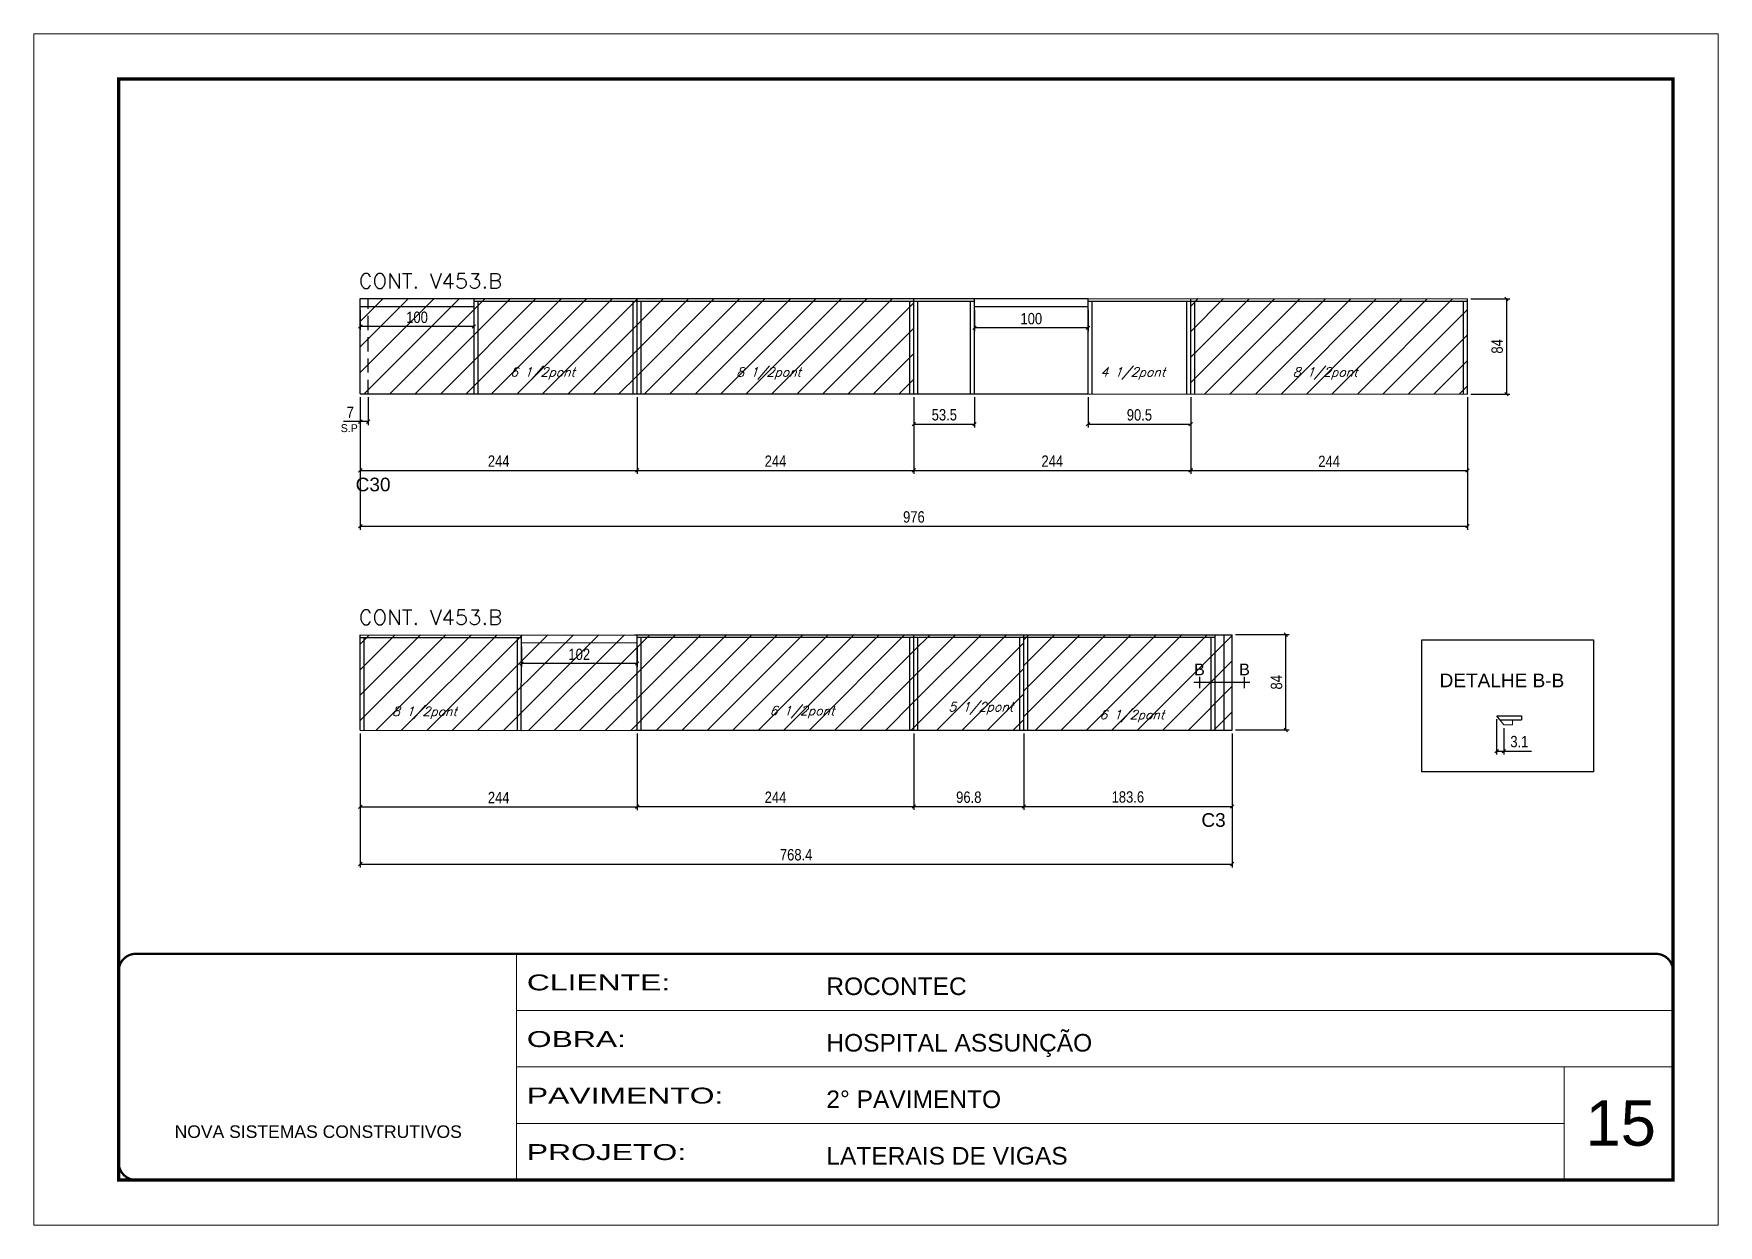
# Model space of a CAD drawing. Extents: x 137137 to 143418, y 10464 to 34486.
# Drawn here: x 140321 to 141806, y 29990 to 31040 of the extents above; entities that cross this region are included whole.
import ezdxf
from ezdxf.enums import TextEntityAlignment as Align

# ---------------------------------------------------------------- set-up
doc = ezdxf.new("R2010")
doc.units = 0
for name, pattern in [('CONTINUO', [0]), ('DASHED', [0.75, 0.5, -0.25]), ('HIDDEN', [0.375, 0.25, -0.125])]:
    doc.linetypes.add(name, pattern=pattern)
for name, color, linetype in [('5', 5, 'Continuous'), ('COTA', 241, 'Continuous'), ('detalhes', 4, 'Continuous'), ('Painéis', 200, 'Continuous'), ('Reaproveitamento', 251, 'Continuous'), ('SARR_2.2x7', 40, 'Continuous'), ('SARR_3.5x7', 81, 'Continuous'), ('texto', 7, 'Continuous')]:
    doc.layers.add(name, color=color, linetype=linetype)
for name, color, linetype, lineweight in [('CARIMBO', 255, 'Continuous', 9), ('Folhas', 255, 'Continuous', 9), ('Sarr 2.2x7', 40, 'Continuous', 9), ('SARRAFO DE PRESSAO', 251, 'DASHED', 9), ('Texto Seção', 7, 'Continuous', 15)]:
    doc.layers.add(name, color=color, linetype=linetype, lineweight=lineweight)
doc.styles.add('ARIAL', font='arial.ttf')
doc.styles.add('COTA TECNICA', font='techl___.ttf', dxfattribs={"height": 10})
doc.styles.add('REGUA-120', font='ROMANS.shx', dxfattribs={"height": 15})
doc.styles.add('Romans', font='romans.shx')
doc.styles.add('ROMAS860', font='ROMAS860.SHX')
doc.styles.get("Standard").update_dxf_attribs({"font": 'arial.ttf'})
doc.styles.add('Tecnologia', font='')
doc.styles.get('Tecnologia').set_extended_font_data('Forgotten Futurist')
doc.dimstyles.new('PAINEL', dxfattribs={"dimtxt": 10, "dimasz": 3, "dimexe": 3, "dimexo": 3, "dimgap": 3, "dimtad": 1, "dimdec": 1, "dimzin": 12, "dimdsep": 46, "dimtxsty": 'COTA TECNICA', "dimblk1": 'OBLIQUE', "dimblk2": 'OBLIQUE', "dimsah": 1, "dimcen": 0.9, "dimclrd": 4, "dimclre": 4, "dimclrt": 240, "dimadec": 1, "dimazin": 3, "dimtfac": 1, "dimtdec": 1, "dimtmove": 0, "dimatfit": 3, "dimfxl": 1, "dimtolj": 1, "dimtzin": 12, "dimarcsym": 0})
pattern_1 = [(45, (-13.5, -2297.15), (-11.2253202, 11.2253202), [])]
pattern_2 = [(45, (1.5, -2297.15), (-11.2253202, 11.2253202), [])]

# ---------------------------------------------------------------- blocks, each defined once
blk = doc.blocks.new('9999999999')
at = {"color": 30, "linetype": 'CONTINUO'}
for p, q in [((98564.6, 34230.2), (98564.6, 34429.4)), ((98564.6, 34379.6), (99584, 34379.6)), ((98564.6, 34329.8), (99488, 34329.8)), ((99584, 34329.8), (99488, 34329.8)), ((99488, 34329.8), (99488, 34230.2)), ((98564.6, 34280), (99488, 34280))]:
    blk.add_line(p, q, dxfattribs=at)
at = {"color": 30, "linetype": 'CONTINUO', "const_width": 2}
blk.add_lwpolyline([(99584, 34230.2), (99584, 34414.4, 0.414214), (99569, 34429.4), (98229, 34429.4, 0.414214), (98214, 34414.4), (98214, 34245.2, 0.414214), (98229, 34230.2), (99584, 34230.2)], format="xyb", dxfattribs=at)
at = {"layer": 'Folhas'}
blk.add_lwpolyline([(98139, 34190.2), (99624, 34190.2), (99624, 35240.2), (98139, 35240.2)], close=True, dxfattribs=at)
at = {"layer": 'Folhas', "color": 30, "const_width": 3}
blk.add_lwpolyline([(98214, 34230.2), (99584, 34230.2), (99584, 35200.2), (98214, 35200.2)], close=True, dxfattribs=at)
at = {"color": 7, "linetype": 'Continuous', "ltscale": 5, "style": 'ARIAL'}
for s, height, p in [('ROCONTEC', 15.48, (98837.7, 34393.1)), ('HOSPITAL ASSUNÇÃO', 15.483, (98837.7, 34343.3)), ('2° PAVIMENTO', 15.483, (98837.7, 34293.5)), ('NOVA SISTEMAS CONSTRUTIVOS', 11.059, (98263.2, 34267.2)), ('LATERAIS DE VIGAS', 15.483, (98837.7, 34243.7))]:
    blk.add_text(s, height=height, dxfattribs=at).set_placement(p)
at = {"layer": 'Folhas', "color": 7, "style": 'Tecnologia', "width": 1.5}
for s, p in [('CLIENTE:', (98573.7, 34397.2)), ('OBRA:', (98573.7, 34347.3)), ('PAVIMENTO:', (98573.7, 34297.5)), ('PROJETO:', (98573.7, 34247.7))]:
    blk.add_text(s, height=14, dxfattribs=at).set_placement(p)
blk = doc.blocks.new('_Oblique')
at = {"color": 0, "linetype": 'ByBlock', "lineweight": -2}
blk.add_line((-0.5, -0.5), (0.5, 0.5), dxfattribs=at)
blk = doc.blocks.new('*D41')
at = {"layer": 'COTA', "color": 4, "lineweight": -2, "ltscale": 25, "transparency": 16777216}
for p, q in [((140608.7, 30719.7), (140608.7, 30652.3)), ((140852.7, 30719.7), (140852.7, 30652.3)), ((140608.7, 30655.3), (140852.7, 30655.3))]:
    blk.add_line(p, q, dxfattribs=at)
at = {"layer": 'Defpoints', "color": 0, "ltscale": 25, "transparency": 16777216}
for p in [(140608.7, 30722.7), (140852.7, 30722.7), (140852.7, 30655.3)]:
    blk.add_point(p, dxfattribs=at)
at = {"layer": 'COTA', "color": 4, "lineweight": -2, "ltscale": 25, "transparency": 16777216, "xscale": 3, "yscale": 3, "zscale": 3, "rotation": 180}
blk.add_blockref('_Oblique', (140608.7, 30655.3), dxfattribs=at)
at = {"layer": 'COTA', "color": 4, "lineweight": -2, "ltscale": 25, "transparency": 16777216, "xscale": 3, "yscale": 3, "zscale": 3}
blk.add_blockref('_Oblique', (140852.7, 30655.3), dxfattribs=at)
at = {"layer": 'COTA', "color": 240, "ltscale": 25, "transparency": 16777216, "insert": (140730.7, 30663.4), "char_height": 10, "attachment_point": 5, "style": 'COTA TECNICA'}
blk.add_mtext('\\A1;244', dxfattribs=at)
blk = doc.blocks.new('*D42')
at = {"layer": 'COTA', "color": 4, "lineweight": -2, "ltscale": 25, "transparency": 16777216}
for p, q in [((140852.7, 30719.7), (140852.7, 30652.3)), ((141096.7, 30719.7), (141096.7, 30652.3)), ((140852.7, 30655.3), (141096.7, 30655.3))]:
    blk.add_line(p, q, dxfattribs=at)
at = {"layer": 'Defpoints', "color": 0, "ltscale": 25, "transparency": 16777216}
for p in [(140852.7, 30722.7), (141096.7, 30722.7), (141096.7, 30655.3)]:
    blk.add_point(p, dxfattribs=at)
at = {"layer": 'COTA', "color": 4, "lineweight": -2, "ltscale": 25, "transparency": 16777216, "xscale": 3, "yscale": 3, "zscale": 3, "rotation": 180}
blk.add_blockref('_Oblique', (140852.7, 30655.3), dxfattribs=at)
at = {"layer": 'COTA', "color": 4, "lineweight": -2, "ltscale": 25, "transparency": 16777216, "xscale": 3, "yscale": 3, "zscale": 3}
blk.add_blockref('_Oblique', (141096.7, 30655.3), dxfattribs=at)
at = {"layer": 'COTA', "color": 240, "ltscale": 25, "transparency": 16777216, "insert": (140974.7, 30663.4), "char_height": 10, "attachment_point": 5, "style": 'COTA TECNICA'}
blk.add_mtext('\\A1;244', dxfattribs=at)
blk = doc.blocks.new('*D43')
at = {"layer": 'COTA', "color": 4, "lineweight": -2, "ltscale": 25, "transparency": 16777216}
for p, q in [((141096.7, 30719.7), (141096.7, 30652.3)), ((141340.7, 30719.7), (141340.7, 30652.3)), ((141096.7, 30655.3), (141340.7, 30655.3))]:
    blk.add_line(p, q, dxfattribs=at)
at = {"layer": 'Defpoints', "color": 0, "ltscale": 25, "transparency": 16777216}
for p in [(141096.7, 30722.7), (141340.7, 30722.7), (141340.7, 30655.3)]:
    blk.add_point(p, dxfattribs=at)
at = {"layer": 'COTA', "color": 4, "lineweight": -2, "ltscale": 25, "transparency": 16777216, "xscale": 3, "yscale": 3, "zscale": 3, "rotation": 180}
blk.add_blockref('_Oblique', (141096.7, 30655.3), dxfattribs=at)
at = {"layer": 'COTA', "color": 4, "lineweight": -2, "ltscale": 25, "transparency": 16777216, "xscale": 3, "yscale": 3, "zscale": 3}
blk.add_blockref('_Oblique', (141340.7, 30655.3), dxfattribs=at)
at = {"layer": 'COTA', "color": 240, "ltscale": 25, "transparency": 16777216, "insert": (141218.7, 30663.4), "char_height": 10, "attachment_point": 5, "style": 'COTA TECNICA'}
blk.add_mtext('\\A1;244', dxfattribs=at)
blk = doc.blocks.new('*D44')
at = {"layer": 'COTA', "color": 4, "lineweight": -2, "ltscale": 25, "transparency": 16777216}
for p, q in [((141340.7, 30719.7), (141340.7, 30652.1)), ((141584.7, 30719.5), (141584.7, 30652.1)), ((141340.7, 30655.1), (141584.7, 30655.1))]:
    blk.add_line(p, q, dxfattribs=at)
at = {"layer": 'Defpoints', "color": 0, "ltscale": 25, "transparency": 16777216}
for p in [(141340.7, 30722.7), (141584.7, 30722.5), (141584.7, 30655.1)]:
    blk.add_point(p, dxfattribs=at)
at = {"layer": 'COTA', "color": 4, "lineweight": -2, "ltscale": 25, "transparency": 16777216, "xscale": 3, "yscale": 3, "zscale": 3, "rotation": 180}
blk.add_blockref('_Oblique', (141340.7, 30655.1), dxfattribs=at)
at = {"layer": 'COTA', "color": 4, "lineweight": -2, "ltscale": 25, "transparency": 16777216, "xscale": 3, "yscale": 3, "zscale": 3}
blk.add_blockref('_Oblique', (141584.7, 30655.1), dxfattribs=at)
at = {"layer": 'COTA', "color": 240, "ltscale": 25, "transparency": 16777216, "insert": (141462.7, 30663.2), "char_height": 10, "attachment_point": 5, "style": 'COTA TECNICA'}
blk.add_mtext('\\A1;244', dxfattribs=at)
blk = doc.blocks.new('*D45')
at = {"layer": 'COTA', "color": 4, "lineweight": -2, "ltscale": 25, "transparency": 16777216}
for p, q in [((140608.7, 30796.7), (140608.7, 30779)), ((140708.7, 30796.7), (140708.7, 30779)), ((140708.7, 30782), (140608.7, 30782))]:
    blk.add_line(p, q, dxfattribs=at)
at = {"layer": 'Defpoints', "color": 0, "ltscale": 25, "transparency": 16777216}
for p in [(140608.7, 30799.7), (140708.7, 30799.7), (140608.7, 30782)]:
    blk.add_point(p, dxfattribs=at)
at = {"layer": 'COTA', "color": 4, "lineweight": -2, "ltscale": 25, "transparency": 16777216, "xscale": 3, "yscale": 3, "zscale": 3, "rotation": 180}
blk.add_blockref('_Oblique', (140608.7, 30782), dxfattribs=at)
at = {"layer": 'COTA', "color": 4, "lineweight": -2, "ltscale": 25, "transparency": 16777216, "xscale": 3, "yscale": 3, "zscale": 3}
blk.add_blockref('_Oblique', (140708.7, 30782), dxfattribs=at)
at = {"layer": 'COTA', "color": 240, "ltscale": 25, "transparency": 16777216, "insert": (140658.7, 30790.1), "char_height": 10, "attachment_point": 5, "style": 'COTA TECNICA'}
blk.add_mtext('\\A1;100', dxfattribs=at)
blk = doc.blocks.new('*D46')
at = {"layer": 'COTA', "color": 4, "lineweight": -2, "ltscale": 25, "transparency": 16777216}
for p, q in [((141150.2, 30796.7), (141150.2, 30777.8)), ((141250.2, 30796.7), (141250.2, 30777.8)), ((141250.2, 30780.8), (141150.2, 30780.8))]:
    blk.add_line(p, q, dxfattribs=at)
at = {"layer": 'Defpoints', "color": 0, "ltscale": 25, "transparency": 16777216}
for p in [(141150.2, 30799.7), (141250.2, 30799.7), (141150.2, 30780.8)]:
    blk.add_point(p, dxfattribs=at)
at = {"layer": 'COTA', "color": 4, "lineweight": -2, "ltscale": 25, "transparency": 16777216, "xscale": 3, "yscale": 3, "zscale": 3, "rotation": 180}
blk.add_blockref('_Oblique', (141150.2, 30780.8), dxfattribs=at)
at = {"layer": 'COTA', "color": 4, "lineweight": -2, "ltscale": 25, "transparency": 16777216, "xscale": 3, "yscale": 3, "zscale": 3}
blk.add_blockref('_Oblique', (141250.2, 30780.8), dxfattribs=at)
at = {"layer": 'COTA', "color": 240, "ltscale": 25, "transparency": 16777216, "insert": (141200.2, 30788.9), "char_height": 10, "attachment_point": 5, "style": 'COTA TECNICA'}
blk.add_mtext('\\A1;100', dxfattribs=at)
blk = doc.blocks.new('*D50')
at = {"layer": 'COTA', "color": 4, "lineweight": -2, "ltscale": 25, "transparency": 16777216}
for p, q in [((140608.7, 30423.3), (140608.7, 30355.9)), ((140852.7, 30423.5), (140852.7, 30355.9)), ((140608.7, 30358.9), (140852.7, 30358.9))]:
    blk.add_line(p, q, dxfattribs=at)
at = {"layer": 'Defpoints', "color": 0, "ltscale": 25, "transparency": 16777216}
for p in [(140608.7, 30426.3), (140852.7, 30426.5), (140852.7, 30358.9)]:
    blk.add_point(p, dxfattribs=at)
at = {"layer": 'COTA', "color": 4, "lineweight": -2, "ltscale": 25, "transparency": 16777216, "xscale": 3, "yscale": 3, "zscale": 3, "rotation": 180}
blk.add_blockref('_Oblique', (140608.7, 30358.9), dxfattribs=at)
at = {"layer": 'COTA', "color": 4, "lineweight": -2, "ltscale": 25, "transparency": 16777216, "xscale": 3, "yscale": 3, "zscale": 3}
blk.add_blockref('_Oblique', (140852.7, 30358.9), dxfattribs=at)
at = {"layer": 'COTA', "color": 240, "ltscale": 25, "transparency": 16777216, "insert": (140730.7, 30367), "char_height": 10, "attachment_point": 5, "style": 'COTA TECNICA'}
blk.add_mtext('\\A1;244', dxfattribs=at)
blk = doc.blocks.new('*D51')
at = {"layer": 'COTA', "color": 4, "lineweight": -2, "ltscale": 25, "transparency": 16777216}
for p, q in [((140852.7, 30423.5), (140852.7, 30356.1)), ((141096.7, 30423.5), (141096.7, 30356.1)), ((140852.7, 30359.1), (141096.7, 30359.1))]:
    blk.add_line(p, q, dxfattribs=at)
at = {"layer": 'Defpoints', "color": 0, "ltscale": 25, "transparency": 16777216}
for p in [(140852.7, 30426.5), (141096.7, 30426.5), (141096.7, 30359.1)]:
    blk.add_point(p, dxfattribs=at)
at = {"layer": 'COTA', "color": 4, "lineweight": -2, "ltscale": 25, "transparency": 16777216, "xscale": 3, "yscale": 3, "zscale": 3, "rotation": 180}
blk.add_blockref('_Oblique', (140852.7, 30359.1), dxfattribs=at)
at = {"layer": 'COTA', "color": 4, "lineweight": -2, "ltscale": 25, "transparency": 16777216, "xscale": 3, "yscale": 3, "zscale": 3}
blk.add_blockref('_Oblique', (141096.7, 30359.1), dxfattribs=at)
at = {"layer": 'COTA', "color": 240, "ltscale": 25, "transparency": 16777216, "insert": (140974.7, 30367.2), "char_height": 10, "attachment_point": 5, "style": 'COTA TECNICA'}
blk.add_mtext('\\A1;244', dxfattribs=at)
blk = doc.blocks.new('*D47')
at = {"layer": 'COTA', "color": 4, "lineweight": -2, "ltscale": 25, "transparency": 16777216}
for p, q in [((141096.7, 30423.5), (141096.7, 30356.1)), ((141193.5, 30423.5), (141193.5, 30356.1)), ((141096.7, 30359.1), (141193.5, 30359.1))]:
    blk.add_line(p, q, dxfattribs=at)
at = {"layer": 'Defpoints', "color": 0, "ltscale": 25, "transparency": 16777216}
for p in [(141096.7, 30426.5), (141193.5, 30426.5), (141193.5, 30359.1)]:
    blk.add_point(p, dxfattribs=at)
at = {"layer": 'COTA', "color": 4, "lineweight": -2, "ltscale": 25, "transparency": 16777216, "xscale": 3, "yscale": 3, "zscale": 3, "rotation": 180}
blk.add_blockref('_Oblique', (141096.7, 30359.1), dxfattribs=at)
at = {"layer": 'COTA', "color": 4, "lineweight": -2, "ltscale": 25, "transparency": 16777216, "xscale": 3, "yscale": 3, "zscale": 3}
blk.add_blockref('_Oblique', (141193.5, 30359.1), dxfattribs=at)
at = {"layer": 'COTA', "color": 240, "ltscale": 25, "transparency": 16777216, "insert": (141145.1, 30367.2), "char_height": 10, "attachment_point": 5, "style": 'COTA TECNICA'}
blk.add_mtext('\\A1;96.8', dxfattribs=at)
blk = doc.blocks.new('*D48')
at = {"layer": 'COTA', "color": 4, "lineweight": -2, "ltscale": 25, "transparency": 16777216}
for p, q in [((141193.5, 30423.5), (141193.5, 30356.1)), ((141377.2, 30423.5), (141377.2, 30356.1)), ((141193.5, 30359.1), (141377.2, 30359.1))]:
    blk.add_line(p, q, dxfattribs=at)
at = {"layer": 'Defpoints', "color": 0, "ltscale": 25, "transparency": 16777216}
for p in [(141193.5, 30426.5), (141377.2, 30426.5), (141377.2, 30359.1)]:
    blk.add_point(p, dxfattribs=at)
at = {"layer": 'COTA', "color": 4, "lineweight": -2, "ltscale": 25, "transparency": 16777216, "xscale": 3, "yscale": 3, "zscale": 3, "rotation": 180}
blk.add_blockref('_Oblique', (141193.5, 30359.1), dxfattribs=at)
at = {"layer": 'COTA', "color": 4, "lineweight": -2, "ltscale": 25, "transparency": 16777216, "xscale": 3, "yscale": 3, "zscale": 3}
blk.add_blockref('_Oblique', (141377.2, 30359.1), dxfattribs=at)
at = {"layer": 'COTA', "color": 240, "ltscale": 25, "transparency": 16777216, "insert": (141285.3, 30367.4), "char_height": 10, "attachment_point": 5, "style": 'COTA TECNICA'}
blk.add_mtext('\\A1;183.6', dxfattribs=at)
blk = doc.blocks.new('*D49')
at = {"layer": 'COTA', "color": 4, "lineweight": -2, "ltscale": 25, "transparency": 16777216}
for p, q in [((141380.2, 30510.5), (141427.5, 30510.5)), ((141424.5, 30426.5), (141424.5, 30510.5)), ((141380.2, 30426.5), (141427.5, 30426.5))]:
    blk.add_line(p, q, dxfattribs=at)
at = {"layer": 'Defpoints', "color": 0, "ltscale": 25, "transparency": 16777216}
for p in [(141377.2, 30510.5), (141424.5, 30510.5), (141377.2, 30426.5)]:
    blk.add_point(p, dxfattribs=at)
at = {"layer": 'COTA', "color": 4, "lineweight": -2, "ltscale": 25, "transparency": 16777216, "xscale": 3, "yscale": 3, "zscale": 3}
for p, rotation in [((141424.5, 30510.5), 90), ((141424.5, 30426.5), 270)]:
    blk.add_blockref('_Oblique', p, dxfattribs=dict(at, rotation=rotation))
at = {"layer": 'COTA', "color": 240, "ltscale": 25, "transparency": 16777216, "insert": (141416.4, 30468.5), "char_height": 10, "attachment_point": 5, "rotation": 90, "style": 'COTA TECNICA'}
blk.add_mtext('\\A1;84', dxfattribs=at)
blk = doc.blocks.new('*D52')
at = {"layer": 'COTA', "color": 4, "lineweight": -2, "ltscale": 25, "transparency": 16777216}
for p, q in [((140750.7, 30500.2), (140750.7, 30482)), ((140852.7, 30500.5), (140852.7, 30482)), ((140852.7, 30485), (140750.7, 30485))]:
    blk.add_line(p, q, dxfattribs=at)
at = {"layer": 'Defpoints', "color": 0, "ltscale": 25, "transparency": 16777216}
for p in [(140750.7, 30503.2), (140852.7, 30503.5), (140750.7, 30485)]:
    blk.add_point(p, dxfattribs=at)
at = {"layer": 'COTA', "color": 4, "lineweight": -2, "ltscale": 25, "transparency": 16777216, "xscale": 3, "yscale": 3, "zscale": 3, "rotation": 180}
blk.add_blockref('_Oblique', (140750.7, 30485), dxfattribs=at)
at = {"layer": 'COTA', "color": 4, "lineweight": -2, "ltscale": 25, "transparency": 16777216, "xscale": 3, "yscale": 3, "zscale": 3}
blk.add_blockref('_Oblique', (140852.7, 30485), dxfattribs=at)
at = {"layer": 'COTA', "color": 240, "ltscale": 25, "transparency": 16777216, "insert": (140801.7, 30493.1), "char_height": 10, "attachment_point": 5, "style": 'COTA TECNICA'}
blk.add_mtext('\\A1;102', dxfattribs=at)
blk = doc.blocks.new('*D53')
at = {"layer": 'COTA', "color": 4, "lineweight": -2, "ltscale": 25, "transparency": 16777216}
for p, q in [((141587.7, 30806.5), (141622, 30806.5)), ((141619, 30806.5), (141619, 30722.5)), ((141587.7, 30722.5), (141622, 30722.5))]:
    blk.add_line(p, q, dxfattribs=at)
at = {"layer": 'Defpoints', "color": 0, "ltscale": 25, "transparency": 16777216}
for p in [(141584.7, 30806.5), (141584.7, 30722.5), (141619, 30722.5)]:
    blk.add_point(p, dxfattribs=at)
at = {"layer": 'COTA', "color": 4, "lineweight": -2, "ltscale": 25, "transparency": 16777216, "xscale": 3, "yscale": 3, "zscale": 3}
for p, rotation in [((141619, 30806.5), 90), ((141619, 30722.5), 270)]:
    blk.add_blockref('_Oblique', p, dxfattribs=dict(at, rotation=rotation))
at = {"layer": 'COTA', "color": 240, "ltscale": 25, "transparency": 16777216, "insert": (141610.9, 30764.5), "char_height": 10, "attachment_point": 5, "rotation": 90, "style": 'COTA TECNICA'}
blk.add_mtext('\\A1;84', dxfattribs=at)
blk = doc.blocks.new('*D149')
at = {"layer": 'COTA', "color": 4, "lineweight": -2, "ltscale": 25, "transparency": 16777216}
for p, q in [((141096.7, 30719.7), (141096.7, 30693)), ((141150.2, 30719.7), (141150.2, 30693)), ((141096.7, 30696), (141150.2, 30696))]:
    blk.add_line(p, q, dxfattribs=at)
at = {"layer": 'Defpoints', "color": 0, "ltscale": 25, "transparency": 16777216}
for p in [(141096.7, 30722.7), (141150.2, 30722.7), (141150.2, 30696)]:
    blk.add_point(p, dxfattribs=at)
at = {"layer": 'COTA', "color": 4, "lineweight": -2, "ltscale": 25, "transparency": 16777216, "xscale": 3, "yscale": 3, "zscale": 3, "rotation": 180}
blk.add_blockref('_Oblique', (141096.7, 30696), dxfattribs=at)
at = {"layer": 'COTA', "color": 4, "lineweight": -2, "ltscale": 25, "transparency": 16777216, "xscale": 3, "yscale": 3, "zscale": 3}
blk.add_blockref('_Oblique', (141150.2, 30696), dxfattribs=at)
at = {"layer": 'COTA', "color": 240, "ltscale": 25, "transparency": 16777216, "insert": (141123.5, 30704.2), "char_height": 10, "attachment_point": 5, "style": 'COTA TECNICA'}
blk.add_mtext('\\A1;53.5', dxfattribs=at)
blk = doc.blocks.new('*D150')
at = {"layer": 'COTA', "color": 4, "lineweight": -2, "ltscale": 25, "transparency": 16777216}
for p, q in [((141250.2, 30719.7), (141250.2, 30693)), ((141340.7, 30719.7), (141340.7, 30693)), ((141250.2, 30696), (141340.7, 30696))]:
    blk.add_line(p, q, dxfattribs=at)
at = {"layer": 'Defpoints', "color": 0, "ltscale": 25, "transparency": 16777216}
for p in [(141250.2, 30722.7), (141340.7, 30722.7), (141340.7, 30696)]:
    blk.add_point(p, dxfattribs=at)
at = {"layer": 'COTA', "color": 4, "lineweight": -2, "ltscale": 25, "transparency": 16777216, "xscale": 3, "yscale": 3, "zscale": 3, "rotation": 180}
blk.add_blockref('_Oblique', (141250.2, 30696), dxfattribs=at)
at = {"layer": 'COTA', "color": 4, "lineweight": -2, "ltscale": 25, "transparency": 16777216, "xscale": 3, "yscale": 3, "zscale": 3}
blk.add_blockref('_Oblique', (141340.7, 30696), dxfattribs=at)
at = {"layer": 'COTA', "color": 240, "ltscale": 25, "transparency": 16777216, "insert": (141295.5, 30704.1), "char_height": 10, "attachment_point": 5, "style": 'COTA TECNICA'}
blk.add_mtext('\\A1;90.5', dxfattribs=at)
blk = doc.blocks.new('*D904')
at = {"layer": 'COTA', "color": 4, "lineweight": -2, "ltscale": 25, "transparency": 16777216}
for p, q in [((140608.7, 30719.7), (140608.7, 30603)), ((141584.7, 30719.7), (141584.7, 30603)), ((140608.7, 30606), (141584.7, 30606))]:
    blk.add_line(p, q, dxfattribs=at)
at = {"layer": 'Defpoints', "color": 0, "ltscale": 25, "transparency": 16777216}
for p in [(140608.7, 30722.7), (141584.7, 30722.7), (141584.7, 30606)]:
    blk.add_point(p, dxfattribs=at)
at = {"layer": 'COTA', "color": 4, "lineweight": -2, "ltscale": 25, "transparency": 16777216, "xscale": 3, "yscale": 3, "zscale": 3, "rotation": 180}
blk.add_blockref('_Oblique', (140608.7, 30606), dxfattribs=at)
at = {"layer": 'COTA', "color": 4, "lineweight": -2, "ltscale": 25, "transparency": 16777216, "xscale": 3, "yscale": 3, "zscale": 3}
blk.add_blockref('_Oblique', (141584.7, 30606), dxfattribs=at)
at = {"layer": 'COTA', "color": 240, "ltscale": 25, "transparency": 16777216, "insert": (141096.7, 30614.2), "char_height": 10, "attachment_point": 5, "style": 'COTA TECNICA'}
blk.add_mtext('\\A1;976', dxfattribs=at)
blk = doc.blocks.new('*D905')
at = {"layer": 'COTA', "color": 4, "lineweight": -2, "ltscale": 25, "transparency": 16777216}
for p, q in [((140608.7, 30423.3), (140608.7, 30305.4)), ((141377.2, 30423.5), (141377.2, 30305.4)), ((140608.7, 30308.4), (141377.2, 30308.4))]:
    blk.add_line(p, q, dxfattribs=at)
at = {"layer": 'Defpoints', "color": 0, "ltscale": 25, "transparency": 16777216}
for p in [(140608.7, 30426.3), (141377.2, 30426.5), (141377.2, 30308.4)]:
    blk.add_point(p, dxfattribs=at)
at = {"layer": 'COTA', "color": 4, "lineweight": -2, "ltscale": 25, "transparency": 16777216, "xscale": 3, "yscale": 3, "zscale": 3, "rotation": 180}
blk.add_blockref('_Oblique', (140608.7, 30308.4), dxfattribs=at)
at = {"layer": 'COTA', "color": 4, "lineweight": -2, "ltscale": 25, "transparency": 16777216, "xscale": 3, "yscale": 3, "zscale": 3}
blk.add_blockref('_Oblique', (141377.2, 30308.4), dxfattribs=at)
at = {"layer": 'COTA', "color": 240, "ltscale": 25, "transparency": 16777216, "insert": (140992.9, 30316.5), "char_height": 10, "attachment_point": 5, "style": 'COTA TECNICA'}
blk.add_mtext('\\A1;768.4', dxfattribs=at)
blk = doc.blocks.new('*D910')
at = {"layer": 'COTA', "color": 4, "lineweight": -2, "ltscale": 25, "transparency": 16777216}
for p, q in [((140608.7, 30719.7), (140608.7, 30695.2)), ((140615.7, 30719.7), (140615.7, 30695.2)), ((140608.7, 30698.2), (140594, 30698.2)), ((140615.7, 30698.2), (140608.7, 30698.2))]:
    blk.add_line(p, q, dxfattribs=at)
at = {"layer": 'Defpoints', "color": 0, "ltscale": 25, "transparency": 16777216}
for p in [(140608.7, 30722.7), (140615.7, 30722.7), (140608.7, 30698.2)]:
    blk.add_point(p, dxfattribs=at)
at = {"layer": 'COTA', "color": 4, "lineweight": -2, "ltscale": 25, "transparency": 16777216, "xscale": 3, "yscale": 3, "zscale": 3, "rotation": 180}
blk.add_blockref('_Oblique', (140608.7, 30698.2), dxfattribs=at)
at = {"layer": 'COTA', "color": 4, "lineweight": -2, "ltscale": 25, "transparency": 16777216, "xscale": 3, "yscale": 3, "zscale": 3}
blk.add_blockref('_Oblique', (140615.7, 30698.2), dxfattribs=at)
at = {"layer": 'COTA', "color": 240, "ltscale": 25, "transparency": 16777216, "insert": (140599.8, 30706.3), "char_height": 10, "attachment_point": 5, "style": 'COTA TECNICA'}
blk.add_mtext('\\A1;7', dxfattribs=at)
blk = doc.blocks.new('*D911')
at = {"layer": 'COTA', "color": 4, "linetype": 'ByBlock', "lineweight": -2, "transparency": 16777216}
for p, q in [((141610.4, 30436), (141610.4, 30404.9)), ((141616.7, 30428), (141616.7, 30404.9)), ((141610.4, 30407.9), (141616.7, 30407.9)), ((141616.7, 30407.9), (141641, 30407.9))]:
    blk.add_line(p, q, dxfattribs=at)
at = {"layer": 'Defpoints', "color": 0, "linetype": 'ByBlock', "transparency": 16777216}
for p in [(141610.4, 30439), (141616.7, 30431), (141616.7, 30407.9)]:
    blk.add_point(p, dxfattribs=at)
at = {"layer": 'COTA', "color": 4, "linetype": 'ByBlock', "lineweight": -2, "transparency": 16777216, "xscale": 3, "yscale": 3, "zscale": 3, "rotation": 180}
blk.add_blockref('_Oblique', (141610.4, 30407.9), dxfattribs=at)
at = {"layer": 'COTA', "color": 4, "linetype": 'ByBlock', "lineweight": -2, "transparency": 16777216, "xscale": 3, "yscale": 3, "zscale": 3}
blk.add_blockref('_Oblique', (141616.7, 30407.9), dxfattribs=at)
at = {"layer": 'COTA', "color": 240, "linetype": 'ByBlock', "transparency": 16777216, "insert": (141630.4, 30416.2), "char_height": 10, "attachment_point": 5, "style": 'COTA TECNICA'}
blk.add_mtext('\\A1;3.1', dxfattribs=at)

msp = doc.modelspace()

# ---------------------------------------------------------------- hatches: boundary and pattern name
at = {"layer": 'Reaproveitamento', "linetype": 'ByBlock'}
h = msp.add_hatch(dxfattribs=at)
h.set_pattern_fill('ANSI31', color=256, scale=5)
h.set_pattern_definition(pattern_1)
h.paths.add_polyline_path([(140852.71, 30722.65), (140852.71, 30806.65), (140708.71, 30806.65), (140608.71, 30806.65), (140608.71, 30722.65), (140708.71, 30722.65)])
h = msp.add_hatch(dxfattribs=at)
h.set_pattern_fill('ANSI31', color=256, scale=5)
h.set_pattern_definition(pattern_1)
h.paths.add_polyline_path([(141096.71, 30722.65), (141096.71, 30806.65), (140852.71, 30806.65), (140852.71, 30722.65)])
h = msp.add_hatch(dxfattribs=at)
h.set_pattern_fill('ANSI31', color=256, scale=5)
h.set_pattern_definition(pattern_1)
h.paths.add_polyline_path([(141584.71, 30722.46), (141584.71, 30806.46), (141340.71, 30806.6), (141340.71, 30722.6)])
h = msp.add_hatch(dxfattribs=at)
h.set_pattern_fill('ANSI31', color=256, scale=5)
h.set_pattern_definition(pattern_2)
h.paths.add_polyline_path([(140850.6, 30426.46), (140867.71, 30426.46), (140867.71, 30510.46), (140850.49, 30510.46), (140750.69, 30510.19), (140608.71, 30510.26), (140608.71, 30426.26), (140750.78, 30426.19)])
h = msp.add_hatch(dxfattribs=at)
h.set_pattern_fill('ANSI31', color=256, scale=5)
h.set_pattern_definition(pattern_2)
h.paths.add_polyline_path([(140867.71, 30510.46), (140867.71, 30426.46), (141096.71, 30426.46), (141096.71, 30510.46)])
h = msp.add_hatch(dxfattribs=at)
h.set_pattern_fill('ANSI31', color=256, scale=5)
h.set_pattern_definition(pattern_2)
h.paths.add_polyline_path([(141193.51, 30510.46), (141096.71, 30510.46), (141096.71, 30426.46), (141193.51, 30426.46)])
at = {"layer": 'Reaproveitamento', "ltscale": 25}
h = msp.add_hatch(dxfattribs=at)
h.set_pattern_fill('ANSI31', color=256, scale=5)
h.set_pattern_definition([(45, (1600, -4e-12), (-11.2253202, 11.2253202), [])])
h.paths.add_polyline_path([(141377.16, 30426.46), (141377.16, 30510.46), (141193.51, 30510.46), (141193.51, 30426.46)])
h.paths.add_polyline_path([(141341.09, 30472.21), (141355.72, 30472.21), (141355.72, 30487.54), (141341.09, 30487.54)], flags=24)
h.paths.add_polyline_path([(141252.54, 30430.66), (141319.78, 30430.66), (141325.28, 30446.63), (141258.04, 30446.63)], flags=24)

# ---------------------------------------------------------------- linework, layer by layer
at = {"ltscale": 25}
msp.add_lwpolyline([(141544.43, 30505.89), (141695.74, 30505.89), (141695.74, 30389.65), (141544.43, 30389.65)], close=True, dxfattribs=at)
at = {"layer": 'detalhes'}
for p, q in [((141348.6, 30473.46), (141348.6, 30463.46)), ((141387.97, 30473.46), (141387.97, 30463.46)), ((141392.97, 30468.46), (141343.6, 30468.46))]:
    msp.add_line(p, q, dxfattribs=at)
at = {"layer": 'Painéis'}
for p, q in [((140608.71, 30806.65), (140708.71, 30806.65)), ((140708.71, 30806.65), (141150.21, 30806.65)), ((141150.21, 30806.65), (141250.21, 30806.65)), ((141250.21, 30806.65), (141584.71, 30806.46)), ((140608.71, 30722.65), (140708.71, 30722.65)), ((140708.71, 30722.65), (141150.21, 30722.65)), ((141150.21, 30722.65), (141250.21, 30722.65)), ((141250.16, 30722.65), (141584.71, 30722.46)), ((140608.71, 30510.26), (140750.69, 30510.19)), ((140750.69, 30510.19), (140850.49, 30510.46)), ((140850.49, 30510.46), (141377.16, 30510.46)), ((141610.43, 30439.01), (141632.43, 30439.01)), ((141613.25, 30435.41), (141610.43, 30439.01)), ((141613.25, 30435.41), (141632.43, 30435.41)), ((141632.43, 30439.01), (141632.43, 30435.41)), ((140608.71, 30426.26), (140750.64, 30426.19)), ((140750.91, 30426.19), (140850.71, 30426.46)), ((140850.49, 30426.46), (141377.16, 30426.46))]:
    msp.add_line(p, q, dxfattribs=at)
at = {"layer": 'Painéis', "ltscale": 25}
for p, q in [((140608.71, 30722.65), (140608.71, 30806.65)), ((140852.71, 30722.65), (140852.71, 30806.65)), ((141096.71, 30722.65), (141096.71, 30806.65)), ((141340.71, 30722.65), (141340.71, 30806.65)), ((141584.71, 30722.46), (141584.71, 30806.46)), ((140608.71, 30426.26), (140608.71, 30510.26)), ((140852.71, 30426.46), (140852.71, 30510.46)), ((141096.71, 30426.46), (141096.71, 30510.46)), ((141193.51, 30426.46), (141193.51, 30510.46)), ((141377.16, 30426.46), (141377.16, 30510.46))]:
    msp.add_line(p, q, dxfattribs=at)
at = {"layer": 'Sarr 2.2x7'}
for p, q in [((141616.7, 30431.01), (141613.25, 30435.41)), ((141616.7, 30431.01), (141624.43, 30431.01)), ((141624.43, 30431.01), (141624.43, 30435.41))]:
    msp.add_line(p, q, dxfattribs=at)
at = {"layer": 'SARR_2.2x7', "linetype": 'Continuous'}
for p, q in [((140608.71, 30799.65), (140708.71, 30799.65)), ((140708.71, 30804.45), (140852.71, 30804.45)), ((140852.71, 30804.45), (141096.71, 30804.45)), ((141096.71, 30804.45), (141150.21, 30804.45)), ((141150.21, 30799.65), (141250.21, 30799.65)), ((141250.21, 30804.45), (141340.71, 30804.39)), ((141340.71, 30804.39), (141584.71, 30804.26)), ((140608.71, 30508.06), (140750.69, 30507.99)), ((140750.71, 30503.19), (140852.71, 30503.46)), ((140852.71, 30508.26), (141096.71, 30508.26)), ((141096.71, 30508.26), (141193.51, 30508.26)), ((141193.51, 30508.26), (141362.16, 30508.26)), ((141370.16, 30426.46), (141370.16, 30510.46))]:
    msp.add_line(p, q, dxfattribs=at)
at = {"layer": 'SARR_2.2x7', "linetype": 'HIDDEN', "ltscale": 50}
msp.add_line((140615.71, 30722.65), (140615.71, 30806.65), dxfattribs=at)
at = {"layer": 'SARR_3.5x7'}
for p, q in [((140708.71, 30806.65), (140708.71, 30722.65)), ((140712.21, 30804.45), (140712.21, 30722.65)), ((140849.21, 30722.65), (140849.21, 30804.45)), ((140856.21, 30722.65), (140856.21, 30804.45)), ((141093.21, 30722.65), (141093.21, 30804.45)), ((141100.21, 30722.65), (141100.21, 30804.45)), ((141146.71, 30722.65), (141146.71, 30804.45)), ((141150.21, 30722.65), (141150.21, 30806.65)), ((141250.21, 30722.65), (141250.25, 30806.65)), ((141253.71, 30722.65), (141253.75, 30804.45)), ((141337.21, 30722.59), (141337.21, 30804.39)), ((141344.21, 30722.59), (141344.21, 30804.39)), ((141581.21, 30722.65), (141581.21, 30804.45)), ((140612.21, 30426.46), (140612.21, 30508.26)), ((140747.14, 30426.19), (140747.19, 30507.99)), ((140750.64, 30426.19), (140750.69, 30510.19)), ((140856.21, 30426.46), (140856.21, 30508.26)), ((141093.21, 30426.46), (141093.21, 30508.26)), ((141100.21, 30426.46), (141100.21, 30508.26)), ((141190.01, 30426.46), (141190.01, 30508.26)), ((141197.01, 30426.46), (141197.01, 30508.26)), ((141358.66, 30426.46), (141358.66, 30508.26)), ((141362.16, 30426.46), (141362.16, 30510.46))]:
    msp.add_line(p, q, dxfattribs=at)

# ---------------------------------------------------------------- block references
at = {"layer": 'SARRAFO DE PRESSAO', "color": 6, "linetype": 'ByBlock'}
msp.add_blockref('9999999999', (42181.81, -4200.15), dxfattribs=at)

# ---------------------------------------------------------------- texts
at = {"layer": '5', "linetype": 'Continuous'}
for s, p in [('C30', (140604.6, 30636.84)), ('C3', (141350.12, 30341.19))]:
    msp.add_text(s, height=12, rotation=0.00004, dxfattribs=at).set_placement(p)
at = {"layer": '5', "color": 7, "linetype": 'Continuous'}
msp.add_text('DETALHE B-B', height=12, rotation=359.99996, dxfattribs=at).set_placement((141560.11, 30464.18))
at = {"layer": 'CARIMBO', "style": 'ARIAL'}
msp.add_text('15', height=40, dxfattribs=at).set_placement((141688.65, 30060.19))
at = {"layer": 'detalhes', "color": 0, "linetype": 'Continuous', "style": 'ARIAL'}
for p in [(141348.4, 30479.87), (141388.16, 30479.87)]:
    msp.add_text('B', height=10.22, dxfattribs=at).set_placement(p, align=Align.MIDDLE_CENTER)
at = {"layer": 'texto', "color": 2, "char_height": 8, "attachment_point": 5, "style": 'Romans'}
for s, insert in [('{\\Q19;\\C256;6 1/2pont}', (140769.41, 30740.62)), ('{\\Q19;\\C256;8 1/2pont}', (140968.64, 30740.62)), ('{\\Q19;\\C256;4 1/2pont}', (141289.7, 30740.62)), ('{\\Q19;\\C256;8 1/2pont}', (141459.26, 30740.62)), ('{\\Q19;\\C256;8 1/2pont}', (140665.32, 30441.6)), ('{\\Q19;\\C256;6 1/2pont}', (140998.08, 30442.21)), ('{\\Q19;\\C256;5 1/2pont}', (141155.6, 30445.59)), ('{\\Q19;\\C256;6 1/2pont}', (141288.84, 30438.65))]:
    msp.add_mtext(s, dxfattribs=dict(at, insert=insert))
at = {"layer": 'texto', "color": 4, "insert": (140598.96, 30692.43), "char_height": 7, "attachment_point": 5, "style": 'ROMAS860'}
msp.add_mtext('S.P', dxfattribs=at)
at = {"layer": 'Texto Seção', "style": 'REGUA-120', "width": 1.05}
for p in [(140607.3, 30815.67), (140607.3, 30519.28)]:
    msp.add_text('CONT. V453.B', height=13, dxfattribs=at).set_placement(p)

# ---------------------------------------------------------------- dimensions: what is measured, and where the dimension line sits
at = {"layer": 'COTA', "ltscale": 25}
for base, p1, p2, picture, middle in [((140608.71, 30782.04), (140708.71, 30799.65), (140608.71, 30799.65), '*D45', (140658.71, 30790.14)), ((141150.21, 30780.75), (141250.21, 30799.65), (141150.21, 30799.65), '*D46', (141200.21, 30788.85)), ((140608.71, 30698.23), (140615.71, 30722.65), (140608.71, 30722.65), '*D910', (140599.85, 30706.3)), ((140852.71, 30655.31), (140608.71, 30722.65), (140852.71, 30722.65), '*D41', (140730.71, 30663.38)), ((141584.71, 30606.02), (140608.71, 30722.65), (141584.71, 30722.65), '*D904', (141096.71, 30614.15)), ((141150.21, 30695.96), (141096.71, 30722.65), (141150.21, 30722.65), '*D149', (141123.46, 30704.18)), ((141340.71, 30695.96), (141250.21, 30722.65), (141340.71, 30722.65), '*D150', (141295.46, 30704.1)), ((140750.71, 30484.99), (140852.71, 30503.46), (140750.71, 30503.19), '*D52', (140801.71, 30493.09)), ((141377.1628, 30308.4144), (140608.7138, 30426.2632), (141377.1628, 30426.4573), '*D905', (140992.9383, 30316.5387))]:
    dim = msp.add_linear_dim(base=base, p1=p1, p2=p2, dimstyle='PAINEL', dxfattribs=at)
    dim.commit()
    dim.dimension.update_dxf_attribs({"geometry": picture, "text_midpoint": middle})
for base, p1, p2, picture, middle in [((141618.95, 30722.46), (141584.71, 30806.46), (141584.71, 30722.46), '*D53', (141610.86, 30764.46)), ((141424.54, 30510.46), (141377.16, 30426.46), (141377.16, 30510.46), '*D49', (141416.45, 30468.46))]:
    dim = msp.add_linear_dim(base=base, p1=p1, p2=p2, angle=90, dimstyle='PAINEL', dxfattribs=at)
    dim.commit()
    dim.dimension.update_dxf_attribs({"geometry": picture, "text_midpoint": middle})
for base, p1, p2, picture, middle in [((141096.71, 30655.31), (140852.71, 30722.65), (141096.71, 30722.65), '*D42', (140974.71, 30663.38)), ((141340.71, 30655.31), (141096.71, 30722.65), (141340.71, 30722.65), '*D43', (141218.71, 30663.38)), ((141584.71, 30655.11), (141340.71, 30722.65), (141584.71, 30722.46), '*D44', (141462.71, 30663.19)), ((140852.71, 30358.92), (140608.71, 30426.26), (140852.71, 30426.46), '*D50', (140730.71, 30366.99)), ((141096.71, 30359.11), (140852.71, 30426.46), (141096.71, 30426.46), '*D51', (140974.71, 30367.19)), ((141193.51, 30359.11), (141096.71, 30426.46), (141193.51, 30426.46), '*D47', (141145.11, 30367.25)), ((141377.1628, 30359.1137), (141193.5138, 30426.4573), (141377.1628, 30426.4573), '*D48', (141285.3383, 30367.355))]:
    dim = msp.add_linear_dim(base=base, p1=p1, p2=p2, dimstyle='PAINEL', override={"dimtmove": 1}, dxfattribs=at)
    dim.commit()
    dim.dimension.update_dxf_attribs({"geometry": picture, "text_midpoint": middle})
at = {"layer": 'COTA', "linetype": 'ByBlock'}
dim = msp.add_linear_dim(base=(141616.7, 30407.95), p1=(141610.43, 30439.01), p2=(141616.7, 30431.01), dimstyle='PAINEL', override={"dimlfac": 0.5}, dxfattribs=at)
dim.commit()
dim.dimension.update_dxf_attribs({"geometry": '*D911', "text_midpoint": (141630.37, 30416.16)})

doc.saveas('drawing.dxf')
